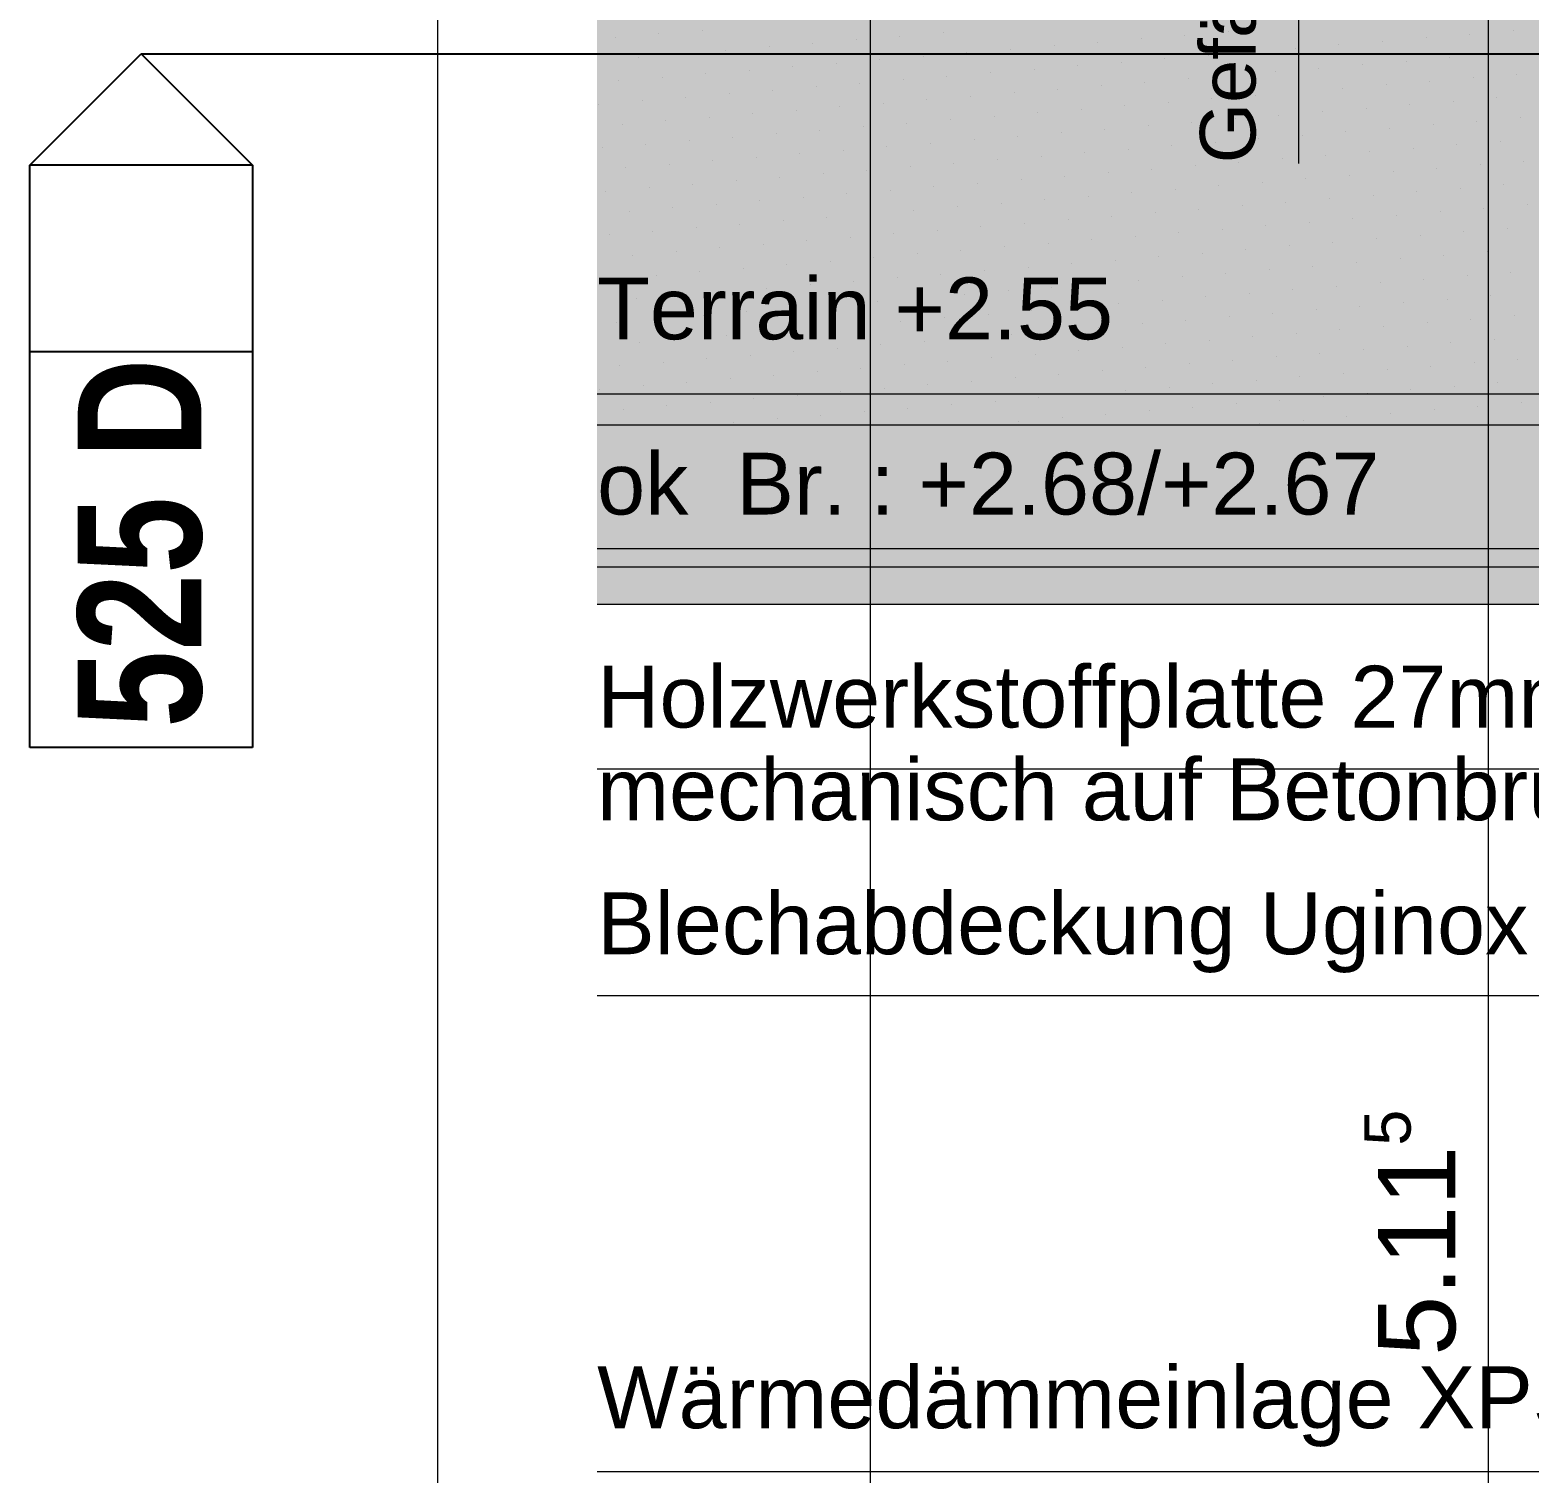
# Model space of a CAD drawing. Header units: metres. Extents: x 0.003 to 0.843, y 0.003 to 0.597.
# Drawn here: x 0.2222 to 0.27071, y 0.40568 to 0.45237 of the extents above; entities that cross this region are included whole.
import ezdxf

# ---------------------------------------------------------------- set-up
doc = ezdxf.new("R2010")
doc.units = ezdxf.units.M
for name, pattern in [('AUSGEZOGEN', [0]), ('PUNKT2', [3.175, 0, -3.175]), ('STRICHLINIE', [19.05, 12.7, -6.35]), ('STRICHPUNKT', [25.4, 12.7, -6.35, 0, -6.35])]:
    doc.linetypes.add(name, pattern=pattern)
for name, color, linetype, lineweight in [('Aussenwandverkleidung', 7, 'AUSGEZOGEN', 18), ('Beton verdeckt vorne', 7, 'STRICHLINIE', 13), ('Daemmung', 7, 'AUSGEZOGEN', 18), ('Entwaesserungsb._ Retentionb', 251, 'AUSGEZOGEN', 25), ('Fuellflaeche', 7, 'AUSGEZOGEN', 13), ('Proj. Terrain', 7, 'AUSGEZOGEN', 25), ('Schnittbegrenzung', 7, 'AUSGEZOGEN', 13), ('Spengler', 7, 'AUSGEZOGEN', 18), ('Stilflaechen Bepflanzung', 96, 'AUSGEZOGEN', 25), ('Text Koten', 7, 'AUSGEZOGEN', 25), ('Text Werkplan Ausfuehrung', 7, 'AUSGEZOGEN', 25), ('Vorprojektmasse', 7, 'AUSGEZOGEN', 13), ('Werkplan- Ausfuehrungsmasse', 7, 'AUSGEZOGEN', 13)]:
    doc.layers.add(name, color=color, linetype=linetype, lineweight=lineweight)
doc.styles.add('ARIAL', font='ARIAL.TTF')
doc.styles.add('Arial Black', font='Arial Black')

msp = doc.modelspace()

# ---------------------------------------------------------------- hatches: boundary and pattern name
at = {"layer": 'Fuellflaeche', "linetype": 'AUSGEZOGEN', "lineweight": 13}
msp.add_hatch(color=254, dxfattribs=at).paths.add_polyline_path([(0.240553, 0.440597), (0.240553, 0.433797), (0.31568, 0.433797), (0.31568, 0.440597)])
msp.add_hatch(color=254, dxfattribs=at).paths.add_polyline_path([(0.240553, 0.440597), (0.240553, 0.433797), (0.31568, 0.433797), (0.31568, 0.440597)])
at = {"layer": 'Stilflaechen Bepflanzung', "linetype": 'AUSGEZOGEN', "lineweight": 13, "true_color": 0xf7faef}
msp.add_hatch(color=7, dxfattribs=at).paths.add_polyline_path([(0.240553, 0.440597), (0.3074, 0.440597), (0.3074, 0.497957), (0.64932, 0.497957), (0.64932, 0.478797), (0.68932, 0.478797), (0.68932, 0.494573), (0.64991, 0.494573), (0.64991, 0.529957), (0.240553, 0.529957)])

# ---------------------------------------------------------------- linework, layer by layer
at = {"layer": 'Aussenwandverkleidung', "color": 7, "linetype": 'PUNKT2', "lineweight": 13}
msp.add_line((0.240553, 0.434997), (0.3174, 0.434997), dxfattribs=at)
msp.add_line((0.240553, 0.434997), (0.3174, 0.434997), dxfattribs=at)
at = {"layer": 'Beton verdeckt vorne', "color": 7, "linetype": 'STRICHLINIE', "lineweight": 13}
for p, q in [((0.240553, 0.439597), (0.32076, 0.439597)), ((0.240553, 0.439597), (0.32076, 0.439597)), ((0.240553, 0.435597), (0.32236, 0.435597)), ((0.240553, 0.435597), (0.32236, 0.435597))]:
    msp.add_line(p, q, dxfattribs=at)
at = {"layer": 'Daemmung', "color": 131, "linetype": 'AUSGEZOGEN', "lineweight": 13, "true_color": 0x70ffff}
for p, q in [((0.241132, 0.452135), (0.241132, 0.452135)), ((0.242541, 0.452248), (0.242541, 0.452248)), ((0.243951, 0.452362), (0.243951, 0.452362)), ((0.25035, 0.452167), (0.25035, 0.452167)), ((0.251759, 0.452281), (0.251759, 0.452281)), ((0.259568, 0.452199), (0.259568, 0.452199)), ((0.260977, 0.452313), (0.260977, 0.452313)), ((0.267377, 0.452118), (0.267377, 0.452118)), ((0.268786, 0.452232), (0.268786, 0.452232)), ((0.270196, 0.452345), (0.270196, 0.452345)), ((0.244712, 0.451714), (0.244712, 0.451714)), ((0.246122, 0.451827), (0.246122, 0.451827)), ((0.247531, 0.45194), (0.247531, 0.45194)), ((0.24894, 0.452054), (0.24894, 0.452054)), ((0.252521, 0.451632), (0.252521, 0.451632)), ((0.25393, 0.451746), (0.25393, 0.451746)), ((0.25534, 0.451859), (0.25534, 0.451859)), ((0.256749, 0.451973), (0.256749, 0.451973)), ((0.256749, 0.451973), (0.256749, 0.451973)), ((0.258159, 0.452086), (0.258159, 0.452086)), ((0.261739, 0.451665), (0.261739, 0.451665)), ((0.263148, 0.451778), (0.263148, 0.451778)), ((0.264558, 0.451892), (0.264558, 0.451892)), ((0.265967, 0.452005), (0.265967, 0.452005)), ((0.241893, 0.451487), (0.241893, 0.451487)), ((0.243303, 0.4516), (0.243303, 0.4516)), ((0.246883, 0.451179), (0.246883, 0.451179)), ((0.248292, 0.451292), (0.248292, 0.451292)), ((0.249702, 0.451406), (0.249702, 0.451406)), ((0.249702, 0.451406), (0.249702, 0.451406)), ((0.251111, 0.451519), (0.251111, 0.451519)), ((0.256101, 0.451211), (0.256101, 0.451211)), ((0.257511, 0.451325), (0.257511, 0.451325)), ((0.25892, 0.451438), (0.25892, 0.451438)), ((0.260329, 0.451551), (0.260329, 0.451551)), ((0.26391, 0.45113), (0.26391, 0.45113)), ((0.265319, 0.451244), (0.265319, 0.451244)), ((0.266729, 0.451357), (0.266729, 0.451357)), ((0.268138, 0.45147), (0.268138, 0.45147)), ((0.269548, 0.451584), (0.269548, 0.451584)), ((0.241245, 0.450725), (0.241245, 0.450725)), ((0.242655, 0.450839), (0.242655, 0.450839)), ((0.242655, 0.450839), (0.242655, 0.450839)), ((0.244064, 0.450952), (0.244064, 0.450952)), ((0.245474, 0.451065), (0.245474, 0.451065)), ((0.249054, 0.450644), (0.249054, 0.450644)), ((0.250463, 0.450758), (0.250463, 0.450758)), ((0.251873, 0.450871), (0.251873, 0.450871)), ((0.253282, 0.450984), (0.253282, 0.450984)), ((0.254692, 0.451098), (0.254692, 0.451098)), ((0.258272, 0.450677), (0.258272, 0.450677)), ((0.259681, 0.45079), (0.259681, 0.45079)), ((0.261091, 0.450903), (0.261091, 0.450903)), ((0.2625, 0.451017), (0.2625, 0.451017)), ((0.26749, 0.450709), (0.26749, 0.450709)), ((0.2689, 0.450822), (0.2689, 0.450822)), ((0.270309, 0.450936), (0.270309, 0.450936)), ((0.243416, 0.450191), (0.243416, 0.450191)), ((0.244826, 0.450304), (0.244826, 0.450304)), ((0.246235, 0.450417), (0.246235, 0.450417)), ((0.247644, 0.450531), (0.247644, 0.450531)), ((0.252634, 0.450223), (0.252634, 0.450223)), ((0.254044, 0.450336), (0.254044, 0.450336)), ((0.255453, 0.45045), (0.255453, 0.45045)), ((0.256863, 0.450563), (0.256863, 0.450563)), ((0.261852, 0.450255), (0.261852, 0.450255)), ((0.263262, 0.450369), (0.263262, 0.450369)), ((0.264671, 0.450482), (0.264671, 0.450482)), ((0.266081, 0.450596), (0.266081, 0.450596)), ((0.269661, 0.450174), (0.269661, 0.450174)), ((0.240597, 0.449964), (0.240597, 0.449964)), ((0.242007, 0.450077), (0.242007, 0.450077)), ((0.246996, 0.449769), (0.246996, 0.449769)), ((0.248406, 0.449883), (0.248406, 0.449883)), ((0.249815, 0.449996), (0.249815, 0.449996)), ((0.251225, 0.45011), (0.251225, 0.45011)), ((0.254805, 0.449688), (0.254805, 0.449688)), ((0.256215, 0.449802), (0.256215, 0.449802)), ((0.257624, 0.449915), (0.257624, 0.449915)), ((0.259033, 0.450029), (0.259033, 0.450029)), ((0.260443, 0.450142), (0.260443, 0.450142)), ((0.264023, 0.449721), (0.264023, 0.449721)), ((0.265433, 0.449834), (0.265433, 0.449834)), ((0.266842, 0.449948), (0.266842, 0.449948)), ((0.268252, 0.450061), (0.268252, 0.450061)), ((0.241359, 0.449316), (0.241359, 0.449316)), ((0.242768, 0.449429), (0.242768, 0.449429)), ((0.244178, 0.449543), (0.244178, 0.449543)), ((0.245587, 0.449656), (0.245587, 0.449656)), ((0.249167, 0.449235), (0.249167, 0.449235)), ((0.250577, 0.449348), (0.250577, 0.449348)), ((0.251986, 0.449462), (0.251986, 0.449462)), ((0.253396, 0.449575), (0.253396, 0.449575)), ((0.258385, 0.449267), (0.258385, 0.449267)), ((0.259795, 0.449381), (0.259795, 0.449381)), ((0.261204, 0.449494), (0.261204, 0.449494)), ((0.262614, 0.449607), (0.262614, 0.449607)), ((0.266194, 0.449186), (0.266194, 0.449186)), ((0.267603, 0.4493), (0.267603, 0.4493)), ((0.269013, 0.449413), (0.269013, 0.449413)), ((0.270422, 0.449526), (0.270422, 0.449526)), ((0.24353, 0.448781), (0.24353, 0.448781)), ((0.244939, 0.448895), (0.244939, 0.448895)), ((0.246348, 0.449008), (0.246348, 0.449008)), ((0.247758, 0.449121), (0.247758, 0.449121)), ((0.251338, 0.4487), (0.251338, 0.4487)), ((0.252748, 0.448814), (0.252748, 0.448814)), ((0.254157, 0.448927), (0.254157, 0.448927)), ((0.255566, 0.44904), (0.255566, 0.44904)), ((0.256976, 0.449154), (0.256976, 0.449154)), ((0.260556, 0.448733), (0.260556, 0.448733)), ((0.261966, 0.448846), (0.261966, 0.448846)), ((0.263375, 0.448959), (0.263375, 0.448959)), ((0.264785, 0.449073), (0.264785, 0.449073)), ((0.264785, 0.449073), (0.264785, 0.449073)), ((0.269774, 0.448765), (0.269774, 0.448765)), ((0.240711, 0.448554), (0.240711, 0.448554)), ((0.24212, 0.448668), (0.24212, 0.448668)), ((0.2457, 0.448247), (0.2457, 0.448247)), ((0.24711, 0.44836), (0.24711, 0.44836)), ((0.248519, 0.448473), (0.248519, 0.448473)), ((0.249929, 0.448587), (0.249929, 0.448587)), ((0.254918, 0.448279), (0.254918, 0.448279)), ((0.256328, 0.448392), (0.256328, 0.448392)), ((0.257737, 0.448506), (0.257737, 0.448506)), ((0.257737, 0.448506), (0.257737, 0.448506)), ((0.259147, 0.448619), (0.259147, 0.448619)), ((0.264137, 0.448311), (0.264137, 0.448311)), ((0.265546, 0.448425), (0.265546, 0.448425)), ((0.266955, 0.448538), (0.266955, 0.448538)), ((0.268365, 0.448652), (0.268365, 0.448652)), ((0.241472, 0.447906), (0.241472, 0.447906)), ((0.242881, 0.44802), (0.242881, 0.44802)), ((0.244291, 0.448133), (0.244291, 0.448133)), ((0.249281, 0.447825), (0.249281, 0.447825)), ((0.25069, 0.447939), (0.25069, 0.447939)), ((0.25069, 0.447939), (0.25069, 0.447939)), ((0.2521, 0.448052), (0.2521, 0.448052)), ((0.253509, 0.448166), (0.253509, 0.448166)), ((0.257089, 0.447744), (0.257089, 0.447744)), ((0.258499, 0.447858), (0.258499, 0.447858)), ((0.259908, 0.447971), (0.259908, 0.447971)), ((0.261318, 0.448085), (0.261318, 0.448085)), ((0.262727, 0.448198), (0.262727, 0.448198)), ((0.266307, 0.447777), (0.266307, 0.447777)), ((0.267717, 0.44789), (0.267717, 0.44789)), ((0.269126, 0.448004), (0.269126, 0.448004)), ((0.270536, 0.448117), (0.270536, 0.448117)), ((0.242233, 0.447258), (0.242233, 0.447258)), ((0.243643, 0.447372), (0.243643, 0.447372)), ((0.243643, 0.447372), (0.243643, 0.447372)), ((0.245052, 0.447485), (0.245052, 0.447485)), ((0.246462, 0.447599), (0.246462, 0.447599)), ((0.247871, 0.447712), (0.247871, 0.447712)), ((0.251452, 0.447291), (0.251452, 0.447291)), ((0.252861, 0.447404), (0.252861, 0.447404)), ((0.25427, 0.447518), (0.25427, 0.447518)), ((0.25568, 0.447631), (0.25568, 0.447631)), ((0.26067, 0.447323), (0.26067, 0.447323)), ((0.262079, 0.447437), (0.262079, 0.447437)), ((0.263489, 0.44755), (0.263489, 0.44755)), ((0.264898, 0.447663), (0.264898, 0.447663)), ((0.268478, 0.447242), (0.268478, 0.447242)), ((0.269888, 0.447356), (0.269888, 0.447356)), ((0.240824, 0.447145), (0.240824, 0.447145)), ((0.245814, 0.446837), (0.245814, 0.446837)), ((0.247223, 0.446951), (0.247223, 0.446951)), ((0.248633, 0.447064), (0.248633, 0.447064)), ((0.250042, 0.447177), (0.250042, 0.447177)), ((0.253622, 0.446756), (0.253622, 0.446756)), ((0.255032, 0.44687), (0.255032, 0.44687)), ((0.256441, 0.446983), (0.256441, 0.446983)), ((0.257851, 0.447096), (0.257851, 0.447096)), ((0.25926, 0.44721), (0.25926, 0.44721)), ((0.262841, 0.446789), (0.262841, 0.446789)), ((0.26425, 0.446902), (0.26425, 0.446902)), ((0.265659, 0.447015), (0.265659, 0.447015)), ((0.267069, 0.447129), (0.267069, 0.447129)), ((0.241585, 0.446497), (0.241585, 0.446497)), ((0.242995, 0.44661), (0.242995, 0.44661)), ((0.244404, 0.446724), (0.244404, 0.446724)), ((0.247985, 0.446303), (0.247985, 0.446303)), ((0.249394, 0.446416), (0.249394, 0.446416)), ((0.250804, 0.446529), (0.250804, 0.446529)), ((0.252213, 0.446643), (0.252213, 0.446643)), ((0.257203, 0.446335), (0.257203, 0.446335)), ((0.258612, 0.446448), (0.258612, 0.446448)), ((0.260022, 0.446562), (0.260022, 0.446562)), ((0.261431, 0.446675), (0.261431, 0.446675)), ((0.266421, 0.446367), (0.266421, 0.446367)), ((0.26783, 0.446481), (0.26783, 0.446481)), ((0.26924, 0.446594), (0.26924, 0.446594)), ((0.270649, 0.446708), (0.270649, 0.446708)), ((0.242347, 0.445849), (0.242347, 0.445849)), ((0.243756, 0.445962), (0.243756, 0.445962)), ((0.245166, 0.446076), (0.245166, 0.446076)), ((0.246575, 0.446189), (0.246575, 0.446189)), ((0.251565, 0.445881), (0.251565, 0.445881)), ((0.252974, 0.445995), (0.252974, 0.445995)), ((0.254384, 0.446108), (0.254384, 0.446108)), ((0.255793, 0.446222), (0.255793, 0.446222)), ((0.259374, 0.4458), (0.259374, 0.4458)), ((0.260783, 0.445914), (0.260783, 0.445914)), ((0.262193, 0.446027), (0.262193, 0.446027)), ((0.263602, 0.44614), (0.263602, 0.44614)), ((0.265011, 0.446254), (0.265011, 0.446254)), ((0.268592, 0.445833), (0.268592, 0.445833)), ((0.270001, 0.445946), (0.270001, 0.445946)), ((0.240937, 0.445736), (0.240937, 0.445736)), ((0.244518, 0.445314), (0.244518, 0.445314)), ((0.245927, 0.445428), (0.245927, 0.445428)), ((0.247337, 0.445541), (0.247337, 0.445541)), ((0.248746, 0.445655), (0.248746, 0.445655)), ((0.250156, 0.445768), (0.250156, 0.445768)), ((0.253736, 0.445347), (0.253736, 0.445347)), ((0.255145, 0.44546), (0.255145, 0.44546)), ((0.256555, 0.445573), (0.256555, 0.445573)), ((0.257964, 0.445687), (0.257964, 0.445687)), ((0.262954, 0.445379), (0.262954, 0.445379)), ((0.264363, 0.445492), (0.264363, 0.445492)), ((0.264363, 0.445492), (0.264363, 0.445492)), ((0.265773, 0.445606), (0.265773, 0.445606)), ((0.267182, 0.445719), (0.267182, 0.445719)), ((0.241699, 0.445087), (0.241699, 0.445087)), ((0.243108, 0.445201), (0.243108, 0.445201)), ((0.248098, 0.444893), (0.248098, 0.444893)), ((0.249507, 0.445006), (0.249507, 0.445006)), ((0.250917, 0.44512), (0.250917, 0.44512)), ((0.252326, 0.445233), (0.252326, 0.445233)), ((0.257316, 0.444925), (0.257316, 0.444925)), ((0.257316, 0.444925), (0.257316, 0.444925)), ((0.258726, 0.445039), (0.258726, 0.445039)), ((0.260135, 0.445152), (0.260135, 0.445152)), ((0.261544, 0.445266), (0.261544, 0.445266)), ((0.265125, 0.444844), (0.265125, 0.444844)), ((0.266534, 0.444958), (0.266534, 0.444958)), ((0.267944, 0.445071), (0.267944, 0.445071)), ((0.269353, 0.445185), (0.269353, 0.445185)), ((0.24246, 0.444439), (0.24246, 0.444439)), ((0.24387, 0.444553), (0.24387, 0.444553)), ((0.245279, 0.444666), (0.245279, 0.444666)), ((0.246689, 0.44478), (0.246689, 0.44478)), ((0.250269, 0.444358), (0.250269, 0.444358)), ((0.250269, 0.444358), (0.250269, 0.444358)), ((0.251678, 0.444472), (0.251678, 0.444472)), ((0.253088, 0.444585), (0.253088, 0.444585)), ((0.254497, 0.444699), (0.254497, 0.444699)), ((0.255907, 0.444812), (0.255907, 0.444812)), ((0.259487, 0.444391), (0.259487, 0.444391)), ((0.260896, 0.444504), (0.260896, 0.444504)), ((0.262306, 0.444618), (0.262306, 0.444618)), ((0.263715, 0.444731), (0.263715, 0.444731)), ((0.268705, 0.444423), (0.268705, 0.444423)), ((0.270115, 0.444537), (0.270115, 0.444537)), ((0.241051, 0.444326), (0.241051, 0.444326)), ((0.244631, 0.443905), (0.244631, 0.443905)), ((0.246041, 0.444018), (0.246041, 0.444018)), ((0.24745, 0.444132), (0.24745, 0.444132)), ((0.248859, 0.444245), (0.248859, 0.444245)), ((0.253849, 0.443937), (0.253849, 0.443937)), ((0.255259, 0.444051), (0.255259, 0.444051)), ((0.256668, 0.444164), (0.256668, 0.444164)), ((0.258078, 0.444277), (0.258078, 0.444277)), ((0.261658, 0.443856), (0.261658, 0.443856)), ((0.263067, 0.44397), (0.263067, 0.44397)), ((0.264477, 0.444083), (0.264477, 0.444083)), ((0.265886, 0.444196), (0.265886, 0.444196)), ((0.267296, 0.44431), (0.267296, 0.44431)), ((0.241812, 0.443678), (0.241812, 0.443678)), ((0.243222, 0.443791), (0.243222, 0.443791)), ((0.243222, 0.443791), (0.243222, 0.443791)), ((0.246802, 0.44337), (0.246802, 0.44337)), ((0.248211, 0.443484), (0.248211, 0.443484)), ((0.249621, 0.443597), (0.249621, 0.443597)), ((0.25103, 0.44371), (0.25103, 0.44371)), ((0.25244, 0.443824), (0.25244, 0.443824)), ((0.25602, 0.443403), (0.25602, 0.443403)), ((0.25743, 0.443516), (0.25743, 0.443516)), ((0.258839, 0.443629), (0.258839, 0.443629)), ((0.260248, 0.443743), (0.260248, 0.443743)), ((0.265238, 0.443435), (0.265238, 0.443435)), ((0.266648, 0.443548), (0.266648, 0.443548)), ((0.268057, 0.443662), (0.268057, 0.443662)), ((0.269467, 0.443775), (0.269467, 0.443775)), ((0.241164, 0.442917), (0.241164, 0.442917)), ((0.242574, 0.44303), (0.242574, 0.44303)), ((0.243983, 0.443143), (0.243983, 0.443143)), ((0.245393, 0.443257), (0.245393, 0.443257)), ((0.250382, 0.442949), (0.250382, 0.442949)), ((0.251792, 0.443062), (0.251792, 0.443062)), ((0.253201, 0.443176), (0.253201, 0.443176)), ((0.254611, 0.443289), (0.254611, 0.443289)), ((0.2596, 0.442981), (0.2596, 0.442981)), ((0.26101, 0.443095), (0.26101, 0.443095)), ((0.262419, 0.443208), (0.262419, 0.443208)), ((0.263829, 0.443322), (0.263829, 0.443322)), ((0.267409, 0.4429), (0.267409, 0.4429)), ((0.268819, 0.443014), (0.268819, 0.443014)), ((0.270228, 0.443127), (0.270228, 0.443127)), ((0.244745, 0.442495), (0.244745, 0.442495)), ((0.246154, 0.442609), (0.246154, 0.442609)), ((0.247563, 0.442722), (0.247563, 0.442722)), ((0.248973, 0.442836), (0.248973, 0.442836)), ((0.252553, 0.442414), (0.252553, 0.442414)), ((0.253963, 0.442528), (0.253963, 0.442528)), ((0.255372, 0.442641), (0.255372, 0.442641)), ((0.256782, 0.442755), (0.256782, 0.442755)), ((0.258191, 0.442868), (0.258191, 0.442868)), ((0.261771, 0.442447), (0.261771, 0.442447)), ((0.263181, 0.44256), (0.263181, 0.44256)), ((0.26459, 0.442674), (0.26459, 0.442674)), ((0.266, 0.442787), (0.266, 0.442787)), ((0.241926, 0.442269), (0.241926, 0.442269)), ((0.243335, 0.442382), (0.243335, 0.442382)), ((0.246915, 0.441961), (0.246915, 0.441961)), ((0.248325, 0.442074), (0.248325, 0.442074)), ((0.249734, 0.442188), (0.249734, 0.442188)), ((0.251144, 0.442301), (0.251144, 0.442301)), ((0.256134, 0.441993), (0.256134, 0.441993)), ((0.257543, 0.442107), (0.257543, 0.442107)), ((0.258952, 0.44222), (0.258952, 0.44222)), ((0.260362, 0.442333), (0.260362, 0.442333)), ((0.263942, 0.441912), (0.263942, 0.441912)), ((0.265352, 0.442026), (0.265352, 0.442026)), ((0.265352, 0.442026), (0.265352, 0.442026)), ((0.266761, 0.442139), (0.266761, 0.442139)), ((0.26817, 0.442252), (0.26817, 0.442252)), ((0.26958, 0.442366), (0.26958, 0.442366)), ((0.241278, 0.441507), (0.241278, 0.441507)), ((0.242687, 0.441621), (0.242687, 0.441621)), ((0.244097, 0.441734), (0.244097, 0.441734)), ((0.245506, 0.441847), (0.245506, 0.441847)), ((0.249086, 0.441426), (0.249086, 0.441426)), ((0.250496, 0.44154), (0.250496, 0.44154)), ((0.251905, 0.441653), (0.251905, 0.441653)), ((0.253315, 0.441766), (0.253315, 0.441766)), ((0.254724, 0.44188), (0.254724, 0.44188)), ((0.258304, 0.441459), (0.258304, 0.441459)), ((0.258304, 0.441459), (0.258304, 0.441459)), ((0.259714, 0.441572), (0.259714, 0.441572)), ((0.261123, 0.441685), (0.261123, 0.441685)), ((0.262533, 0.441799), (0.262533, 0.441799)), ((0.267522, 0.441491), (0.267522, 0.441491)), ((0.268932, 0.441604), (0.268932, 0.441604)), ((0.270341, 0.441718), (0.270341, 0.441718)), ((0.243448, 0.440973), (0.243448, 0.440973)), ((0.244858, 0.441086), (0.244858, 0.441086)), ((0.246267, 0.441199), (0.246267, 0.441199)), ((0.247677, 0.441313), (0.247677, 0.441313)), ((0.252667, 0.441005), (0.252667, 0.441005)), ((0.254076, 0.441118), (0.254076, 0.441118)), ((0.255485, 0.441232), (0.255485, 0.441232)), ((0.256895, 0.441345), (0.256895, 0.441345)), ((0.261885, 0.441037), (0.261885, 0.441037)), ((0.263294, 0.441151), (0.263294, 0.441151)), ((0.264704, 0.441264), (0.264704, 0.441264)), ((0.266113, 0.441378), (0.266113, 0.441378)), ((0.269693, 0.440956), (0.269693, 0.440956)), ((0.24063, 0.440746), (0.24063, 0.440746)), ((0.242039, 0.440859), (0.242039, 0.440859)), ((0.247029, 0.440551), (0.247029, 0.440551)), ((0.248438, 0.440665), (0.248438, 0.440665)), ((0.249848, 0.440778), (0.249848, 0.440778)), ((0.251257, 0.440892), (0.251257, 0.440892)), ((0.251257, 0.440892), (0.251257, 0.440892)), ((0.254837, 0.44047), (0.254837, 0.44047)), ((0.256247, 0.440584), (0.256247, 0.440584)), ((0.257656, 0.440697), (0.257656, 0.440697)), ((0.259066, 0.440811), (0.259066, 0.440811)), ((0.260475, 0.440924), (0.260475, 0.440924)), ((0.264056, 0.440503), (0.264056, 0.440503)), ((0.265465, 0.440616), (0.265465, 0.440616)), ((0.266874, 0.44073), (0.266874, 0.44073)), ((0.268284, 0.440843), (0.268284, 0.440843)), ((0.241391, 0.440098), (0.241391, 0.440098)), ((0.2428, 0.440211), (0.2428, 0.440211)), ((0.24421, 0.440325), (0.24421, 0.440325)), ((0.24421, 0.440325), (0.24421, 0.440325)), ((0.245619, 0.440438), (0.245619, 0.440438)), ((0.2492, 0.440017), (0.2492, 0.440017)), ((0.250609, 0.44013), (0.250609, 0.44013)), ((0.252019, 0.440244), (0.252019, 0.440244)), ((0.253428, 0.440357), (0.253428, 0.440357)), ((0.258418, 0.440049), (0.258418, 0.440049)), ((0.259827, 0.440163), (0.259827, 0.440163)), ((0.261237, 0.440276), (0.261237, 0.440276)), ((0.262646, 0.440389), (0.262646, 0.440389)), ((0.266226, 0.439968), (0.266226, 0.439968)), ((0.267636, 0.440081), (0.267636, 0.440081)), ((0.269045, 0.440195), (0.269045, 0.440195)), ((0.270455, 0.440308), (0.270455, 0.440308)), ((0.244971, 0.439677), (0.244971, 0.439677)), ((0.246381, 0.43979), (0.246381, 0.43979)), ((0.24779, 0.439903), (0.24779, 0.439903)), ((0.254189, 0.439709), (0.254189, 0.439709)), ((0.255599, 0.439822), (0.255599, 0.439822)), ((0.257008, 0.439936), (0.257008, 0.439936)), ((0.261998, 0.439628), (0.261998, 0.439628)), ((0.263408, 0.439741), (0.263408, 0.439741)), ((0.264817, 0.439855), (0.264817, 0.439855))]:
    msp.add_line(p, q, dxfattribs=at)
at = {"layer": 'Entwaesserungsb._ Retentionb', "color": 7, "linetype": 'AUSGEZOGEN', "lineweight": 13}
msp.add_line((0.26326, 0.448052), (0.26326, 0.470542), dxfattribs=at)
at = {"layer": 'Schnittbegrenzung', "color": 14, "linetype": 'AUSGEZOGEN', "lineweight": 25}
for p, q in [((0.2222, 0.447997), (0.2258, 0.451597)), ((0.2258, 0.451597), (0.2294, 0.447997)), ((0.2294, 0.447997), (0.2222, 0.447997)), ((0.2222, 0.429159), (0.2222, 0.447997)), ((0.2294, 0.447997), (0.2294, 0.429159)), ((0.2294, 0.447997), (0.2294, 0.429159)), ((0.2294, 0.441959), (0.2222, 0.441959)), ((0.2294, 0.429159), (0.2222, 0.429159))]:
    msp.add_line(p, q, dxfattribs=at)
at = {"layer": 'Schnittbegrenzung', "color": 14, "linetype": 'STRICHPUNKT', "lineweight": 25}
msp.add_line((0.2258, 0.451597), (0.73492, 0.451597), dxfattribs=at)
at = {"layer": 'Spengler', "color": 7, "linetype": 'AUSGEZOGEN', "lineweight": 18}
for p, q in [((0.240553, 0.440597), (0.31568, 0.440597)), ((0.240553, 0.440597), (0.31568, 0.440597)), ((0.240553, 0.433797), (0.31568, 0.433797)), ((0.240553, 0.433797), (0.31568, 0.433797))]:
    msp.add_line(p, q, dxfattribs=at)
at = {"layer": 'Text Werkplan Ausfuehrung', "color": 7, "linetype": 'AUSGEZOGEN', "lineweight": 13}
for p, q in [((0.240553, 0.428464), (0.285798, 0.428464)), ((0.240553, 0.421131), (0.300384, 0.421131))]:
    msp.add_line(p, q, dxfattribs=at)
at = {"layer": 'Text Werkplan Ausfuehrung', "color": 132, "linetype": 'AUSGEZOGEN', "lineweight": 13, "true_color": 0x00b3b3}
msp.add_line((0.240553, 0.405731), (0.308957, 0.405731), dxfattribs=at)
at = {"layer": 'Vorprojektmasse', "color": 32, "linetype": 'AUSGEZOGEN', "lineweight": 13, "true_color": 0xc36e14}
msp.add_line((0.2354, 0.164597), (0.2354, 0.480497), dxfattribs=at)
at = {"layer": 'Werkplan- Ausfuehrungsmasse', "color": 7, "linetype": 'AUSGEZOGEN', "lineweight": 13}
for p, q in [((0.2494, 0.157637), (0.2494, 0.487957)), ((0.2694, 0.385697), (0.2694, 0.487957))]:
    msp.add_line(p, q, dxfattribs=at)

# ---------------------------------------------------------------- texts
at = {"layer": 'Entwaesserungsb._ Retentionb', "color": 7, "linetype": 'AUSGEZOGEN', "lineweight": 13, "insert": (0.2624, 0.448052), "char_height": 0.0018, "width": 0.0009, "attachment_point": 7, "rotation": 90, "style": 'ARIAL'}
msp.add_mtext('Gefälle\\~1.7%\\~(roh)', dxfattribs=at)
at = {"layer": 'Proj. Terrain', "color": 92, "linetype": 'AUSGEZOGEN', "lineweight": 13, "insert": (0.240553, 0.442331), "char_height": 0.002, "width": 0.001, "attachment_point": 7, "style": 'ARIAL'}
msp.add_mtext('Terrain\\~+2.55', dxfattribs=at)
at = {"layer": 'Schnittbegrenzung', "color": 14, "linetype": 'AUSGEZOGEN', "lineweight": 25, "insert": (0.2278, 0.429797), "char_height": 0.004, "width": 0.0014, "attachment_point": 7, "rotation": 90, "style": 'Arial Black'}
msp.add_mtext('\\W0.70;525\\~D', dxfattribs=at)
at = {"layer": 'Text Koten', "color": 7, "linetype": 'AUSGEZOGEN', "lineweight": 13, "insert": (0.240553, 0.436664), "char_height": 0.002, "width": 0.001, "attachment_point": 7, "style": 'ARIAL'}
msp.add_mtext('ok\\~\\~Br.\\~:\\~+2.68/+2.67', dxfattribs=at)
msp.add_mtext('ok\\~\\~Br.\\~:\\~+2.68/+2.67', dxfattribs=at)
at = {"layer": 'Text Werkplan Ausfuehrung', "color": 7, "linetype": 'AUSGEZOGEN', "lineweight": 25, "char_height": 0.002, "width": 0.001, "attachment_point": 7, "style": 'ARIAL'}
for s, insert in [('Holzwerkstoffplatte\\~27mm', (0.240553, 0.429197)), ('mechanisch\\~auf\\~Betonbrüstung\\~montiert', (0.240553, 0.426197)), ('Blechabdeckung\\~Uginox', (0.240553, 0.421864))]:
    msp.add_mtext(s, dxfattribs=dict(at, insert=insert))
at = {"layer": 'Text Werkplan Ausfuehrung', "color": 132, "linetype": 'AUSGEZOGEN', "lineweight": 25, "true_color": 0x00b3b3, "insert": (0.240553, 0.406531), "char_height": 0.002, "width": 0.001, "attachment_point": 7, "style": 'ARIAL'}
msp.add_mtext('Wärmedämmeinlage\\~XPS\\~8cm\\~uk\\~r.\\~De.\\~bis\\~ok\\~r.\\~De.', dxfattribs=at)
at = {"layer": 'Werkplan- Ausfuehrungsmasse', "color": 7, "linetype": 'AUSGEZOGEN', "lineweight": 13, "attachment_point": 7, "rotation": 90, "style": 'ARIAL'}
for s, insert, char_height, width in [('5', (0.266899, 0.416273), 0.0015, 0.00075), ('5.11', (0.268357, 0.409476), 0.0025, 0.00125)]:
    msp.add_mtext(s, dxfattribs=dict(at, insert=insert, char_height=char_height, width=width))

doc.saveas('drawing.dxf')
